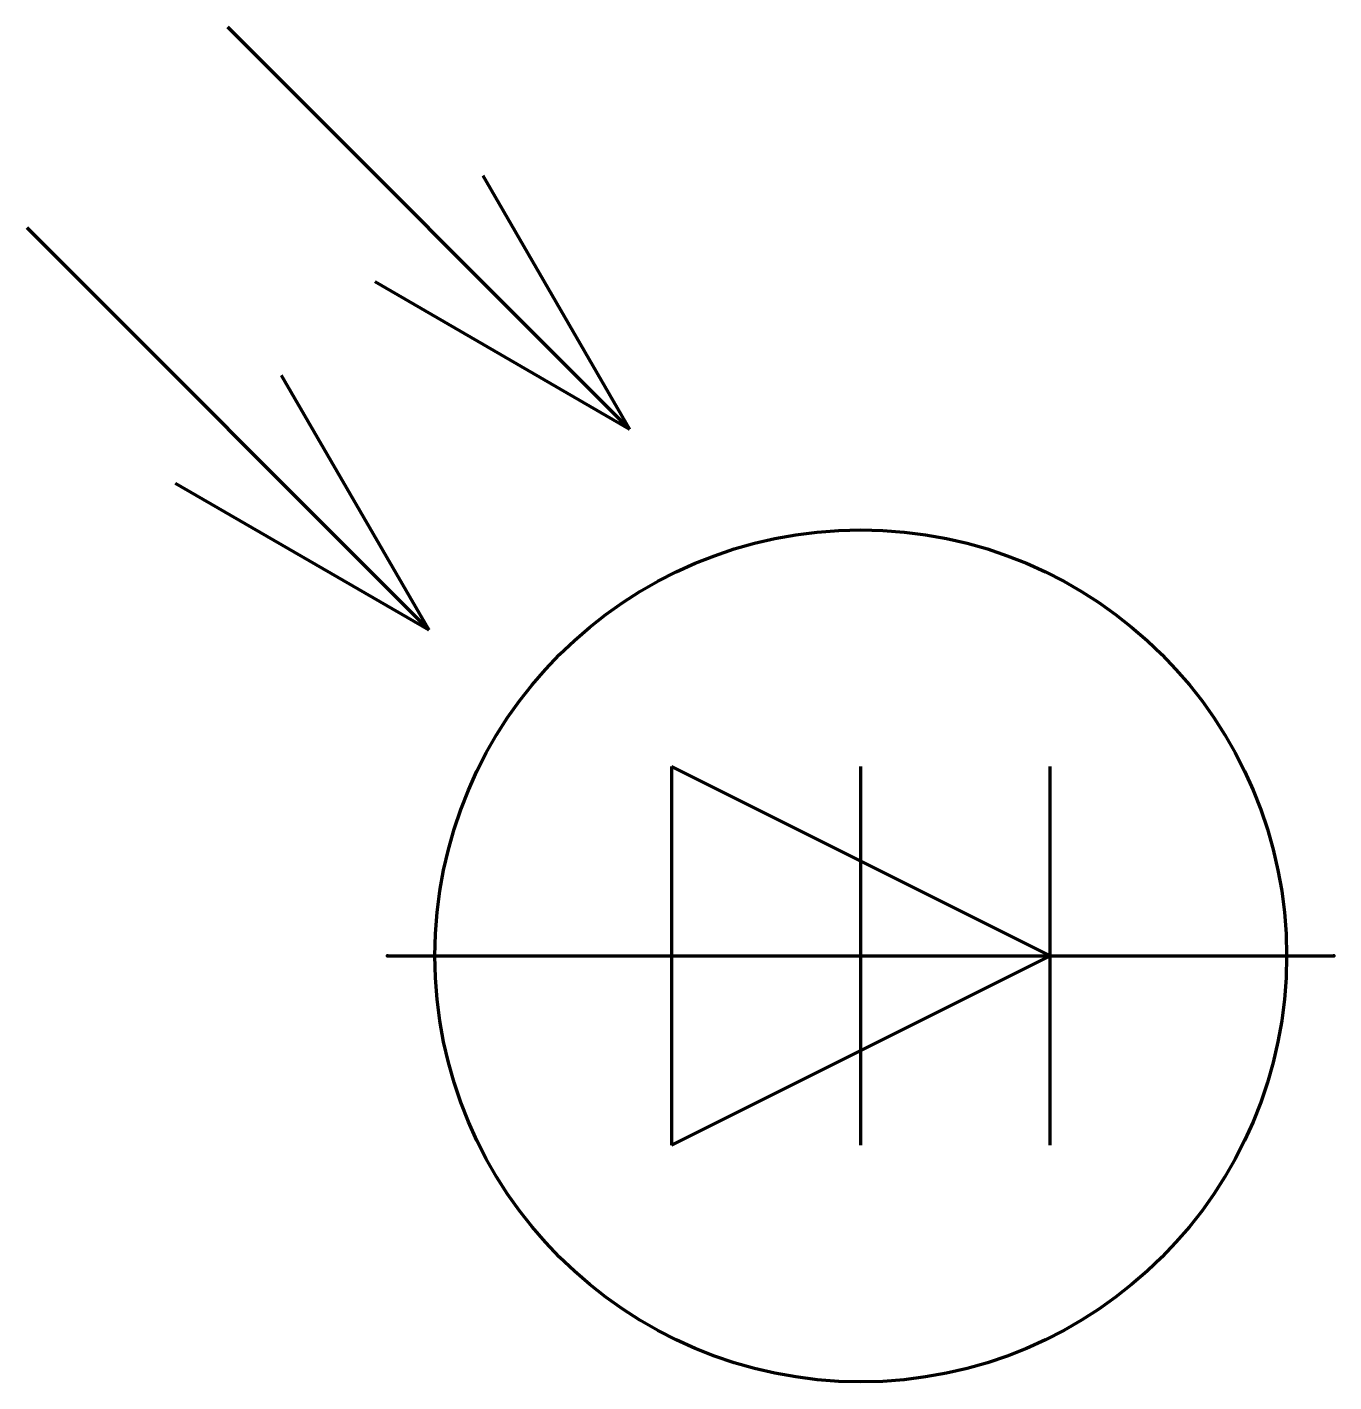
# Model space of a CAD drawing. Header units: millimetres. Extents: x -3.8 to 10, y -4.5 to 9.8.
import ezdxf

# ---------------------------------------------------------------- set-up
doc = ezdxf.new("R2010")
doc.units = ezdxf.units.MM
doc.layers.get('0').update_dxf_attribs({"linetype": 'CONTINUOUS', "lineweight": 0})

msp = doc.modelspace()

# ---------------------------------------------------------------- linework, layer by layer
at = {"color": 7, "linetype": 'CONTINUOUS', "lineweight": 70}
for p, q in [((2.56, 5.56), (-1.69, 9.81)), ((2.56, 5.56), (1.01, 8.24)), ((0.44, 3.44), (-3.81, 7.69)), ((2.56, 5.56), (-0.13, 7.12)), ((0.44, 3.44), (-1.12, 6.13)), ((0.44, 3.44), (-2.24, 4.99)), ((7, 0), (3, 2)), ((3, 2), (3, -2)), ((5, -2), (5, 2)), ((7, -2), (7, 2)), ((0, 0), (10, 0)), ((3, -2), (7, 0))]:
    msp.add_line(p, q, dxfattribs=at)
msp.add_circle((5, 0), 4.5, dxfattribs=at)
for p in [(0, 0), (0, 0), (10, 0)]:
    msp.add_point(p, dxfattribs=at)

doc.saveas('drawing.dxf')
